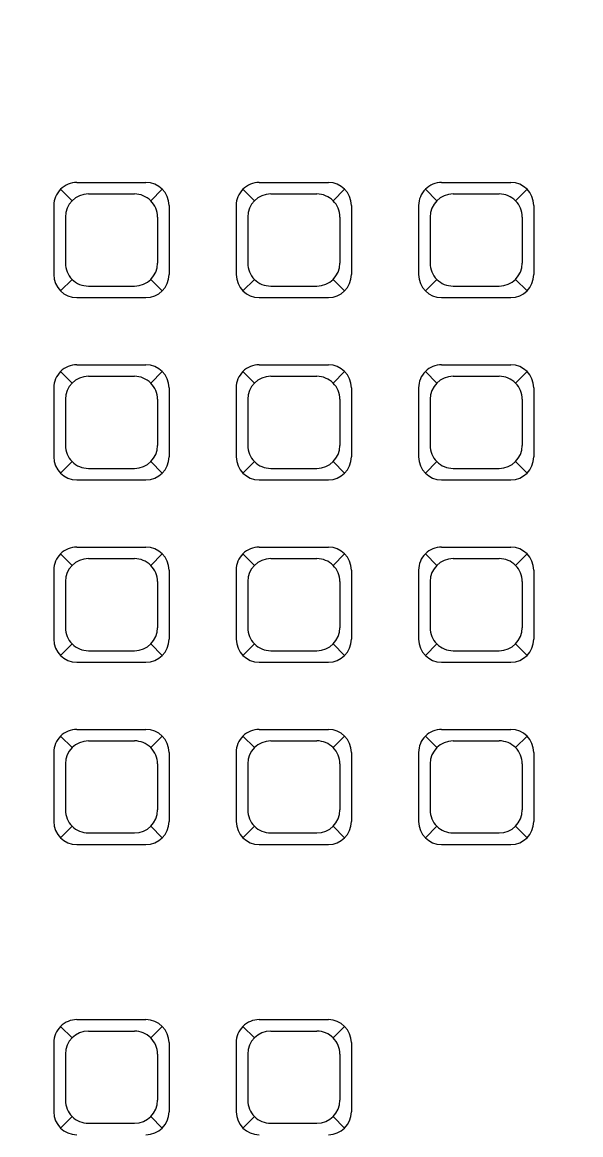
# Model space of a CAD drawing. Header units: inches. Extents: x 20.7 to 104.8, y 84.5 to 143.9.
# Drawn here: x 42.4818 to 42.54, y 110.1836 to 110.2996 of the extents above; entities that cross this region are included whole.
import ezdxf

# ---------------------------------------------------------------- set-up
doc = ezdxf.new("R2010")
doc.units = ezdxf.units.IN
doc.header["$MEASUREMENT"] = 0
doc.layers.add('Electrodomésticos', color=34, linetype='Continuous')
doc.layers.add('Textura piso', color=8, linetype='Continuous')

# ---------------------------------------------------------------- blocks, each defined once
blk = doc.blocks.new('CPU')
at = {"layer": 'Electrodomésticos'}
for p, q in [((134.6076166074101, 60.74155643041003), (134.6004166074101, 60.74155643041003)), ((134.6378673569286, 60.74155643041003), (134.6306673569286, 60.74155643041003)), ((134.6568673569286, 60.74155643041003), (134.6496673569286, 60.74155643041003)), ((134.6758673569286, 60.74155643041003), (134.6686673569286, 60.74155643041003)), ((134.6948673569286, 60.74155643041003), (134.6876673569286, 60.74155643041003)), ((134.5999195511351, 60.73965348668493), (134.5987195511352, 60.74085348668497)), ((134.60641660741, 60.7403564304101), (134.60161660741, 60.7403564304101)), ((134.6081136636849, 60.73965348668493), (134.6093136636848, 60.74085348668486)), ((134.6301703006538, 60.73965348668493), (134.6289703006537, 60.74085348668497)), ((134.6366673569287, 60.7403564304101), (134.6318673569285, 60.7403564304101)), ((134.6383644132033, 60.73965348668493), (134.6395644132035, 60.74085348668486)), ((134.6491703006536, 60.73965348668493), (134.6479703006537, 60.74085348668497)), ((134.6556673569284, 60.7403564304101), (134.6508673569285, 60.7403564304101)), ((134.6573644132033, 60.73965348668493), (134.6585644132033, 60.74085348668486)), ((134.6681703006538, 60.73965348668493), (134.6669703006537, 60.74085348668486)), ((134.6746673569287, 60.7403564304101), (134.6698673569285, 60.7403564304101)), ((134.6763644132033, 60.73965348668493), (134.6775644132035, 60.74085348668486)), ((134.6871703006536, 60.73965348668493), (134.6859703006537, 60.74085348668497)), ((134.6936673569284, 60.7403564304101), (134.6888673569285, 60.7403564304101)), ((134.6953644132034, 60.73965348668493), (134.6965644132033, 60.74085348668486)), ((134.61001660741, 60.73915643041006), (134.61001660741, 60.73195643041005)), ((134.6282673569285, 60.73915643041006), (134.6282673569285, 60.73195643041005)), ((134.6402673569287, 60.73915643041006), (134.6402673569287, 60.73195643041005)), ((134.6472673569285, 60.73915643041006), (134.6472673569285, 60.73195643041005)), ((134.6592673569284, 60.73915643041006), (134.6592673569284, 60.73195643041005)), ((134.6662673569285, 60.73915643041006), (134.6662673569285, 60.73195643041005)), ((134.6782673569287, 60.73915643041006), (134.6782673569287, 60.73195643041005)), ((134.6852673569285, 60.73915643041006), (134.6852673569285, 60.73195643041005)), ((134.6972673569284, 60.73915643041006), (134.6972673569284, 60.73195643041005)), ((134.5992166074099, 60.73795643041002), (134.5992166074099, 60.73315643041009)), ((134.60881660741, 60.73795643041002), (134.60881660741, 60.73315643041009)), ((134.6294673569286, 60.73795643041002), (134.6294673569286, 60.73315643041009)), ((134.6390673569285, 60.73795643041002), (134.6390673569285, 60.73315643041009)), ((134.6484673569284, 60.73795643041002), (134.6484673569284, 60.73315643041009)), ((134.6580673569285, 60.73795643041002), (134.6580673569285, 60.73315643041009)), ((134.6674673569287, 60.73795643041002), (134.6674673569287, 60.73315643041009)), ((134.6770673569285, 60.73795643041002), (134.6770673569285, 60.73315643040998)), ((134.6864673569284, 60.73795643041002), (134.6864673569284, 60.73315643041009)), ((134.6960673569285, 60.73795643041002), (134.6960673569285, 60.73315643041009)), ((134.5999195511351, 60.73145937413518), (134.5987195511352, 60.73025937413526)), ((134.60641660741, 60.73075643041001), (134.60161660741, 60.73075643041001)), ((134.6081136636849, 60.73145937413518), (134.6093136636848, 60.73025937413514)), ((134.6301703006538, 60.73145937413518), (134.6289703006537, 60.73025937413526)), ((134.6366673569287, 60.73075643041001), (134.6318673569285, 60.73075643041001)), ((134.6383644132033, 60.73145937413518), (134.6395644132035, 60.73025937413514)), ((134.6491703006536, 60.73145937413518), (134.6479703006537, 60.73025937413526)), ((134.6556673569284, 60.73075643041001), (134.6508673569285, 60.73075643041001)), ((134.6573644132033, 60.73145937413518), (134.6585644132033, 60.73025937413514)), ((134.6681703006538, 60.73145937413518), (134.6669703006537, 60.73025937413514)), ((134.6746673569287, 60.73075643041001), (134.6698673569285, 60.73075643041001)), ((134.6763644132033, 60.73145937413518), (134.6775644132035, 60.73025937413514)), ((134.6871703006536, 60.73145937413518), (134.6859703006537, 60.73025937413526)), ((134.6936673569284, 60.73075643041001), (134.6888673569285, 60.73075643041001)), ((134.6953644132034, 60.73145937413518), (134.6965644132033, 60.73025937413514)), ((134.6076166074101, 60.72955643041008), (134.6004166074101, 60.72955643041008)), ((134.6378673569286, 60.72955643041008), (134.6306673569286, 60.72955643041008)), ((134.6568673569286, 60.72955643041008), (134.6496673569286, 60.72955643041008)), ((134.6758673569286, 60.72955643041008), (134.6686673569286, 60.72955643041008)), ((134.6948673569286, 60.72955643041008), (134.6876673569286, 60.72955643041008)), ((134.5999195511351, 60.72065348668492), (134.5987195511352, 60.72185348668496)), ((134.6076166074101, 60.72255643041002), (134.6004166074101, 60.72255643041014)), ((134.6081136636849, 60.72065348668492), (134.6093136636848, 60.72185348668496)), ((134.6301703006538, 60.72065348668492), (134.6289703006537, 60.72185348668496)), ((134.6378673569286, 60.72255643041002), (134.6306673569286, 60.72255643041014)), ((134.6383644132033, 60.72065348668492), (134.6395644132035, 60.72185348668496)), ((134.6491703006536, 60.72065348668492), (134.6479703006537, 60.72185348668496)), ((134.6568673569286, 60.72255643041002), (134.6496673569286, 60.72255643041014)), ((134.6573644132033, 60.72065348668492), (134.6585644132033, 60.72185348668496)), ((134.6681703006538, 60.72065348668492), (134.6669703006537, 60.72185348668496)), ((134.6758673569286, 60.72255643041002), (134.6686673569286, 60.72255643041002)), ((134.6763644132033, 60.72065348668492), (134.6775644132035, 60.72185348668496)), ((134.6871703006536, 60.72065348668492), (134.6859703006537, 60.72185348668496)), ((134.6948673569286, 60.72255643041002), (134.6876673569286, 60.72255643041014)), ((134.6953644132034, 60.72065348668492), (134.6965644132033, 60.72185348668496)), ((134.60641660741, 60.7213564304101), (134.60161660741, 60.7213564304101)), ((134.6366673569287, 60.7213564304101), (134.6318673569285, 60.7213564304101)), ((134.6556673569284, 60.7213564304101), (134.6508673569285, 60.7213564304101)), ((134.6746673569287, 60.7213564304101), (134.6698673569285, 60.7213564304101)), ((134.6936673569284, 60.7213564304101), (134.6888673569285, 60.7213564304101)), ((134.61001660741, 60.72015643041006), (134.61001660741, 60.71295643041005)), ((134.6282673569285, 60.72015643041006), (134.6282673569285, 60.71295643041005)), ((134.6402673569287, 60.72015643041006), (134.6402673569287, 60.71295643041005)), ((134.6472673569285, 60.72015643041006), (134.6472673569285, 60.71295643041005)), ((134.6592673569284, 60.72015643041006), (134.6592673569284, 60.71295643041005)), ((134.6662673569285, 60.72015643041006), (134.6662673569285, 60.71295643041005)), ((134.6782673569287, 60.72015643041006), (134.6782673569287, 60.71295643041005)), ((134.6852673569285, 60.72015643041006), (134.6852673569285, 60.71295643041005)), ((134.6972673569284, 60.72015643041006), (134.6972673569284, 60.71295643041005)), ((134.5992166074099, 60.71895643041013), (134.5992166074099, 60.71415643041009)), ((134.60881660741, 60.71895643041013), (134.60881660741, 60.71415643041009)), ((134.6294673569286, 60.71895643041013), (134.6294673569286, 60.71415643041009)), ((134.6390673569285, 60.71895643041013), (134.6390673569285, 60.71415643041009)), ((134.6484673569284, 60.71895643041013), (134.6484673569284, 60.71415643041009)), ((134.6580673569285, 60.71895643041013), (134.6580673569285, 60.71415643041009)), ((134.6674673569287, 60.71895643041013), (134.6674673569287, 60.71415643041009)), ((134.6770673569285, 60.71895643041002), (134.6770673569285, 60.71415643041009)), ((134.6864673569284, 60.71895643041013), (134.6864673569284, 60.71415643041009)), ((134.6960673569285, 60.71895643041013), (134.6960673569285, 60.71415643041009)), ((134.5999195511351, 60.71245937413518), (134.5987195511352, 60.71125937413525)), ((134.6081136636849, 60.71245937413518), (134.6093136636848, 60.71125937413525)), ((134.6301703006538, 60.71245937413518), (134.6289703006537, 60.71125937413525)), ((134.6383644132033, 60.71245937413518), (134.6395644132035, 60.71125937413525)), ((134.6491703006536, 60.71245937413518), (134.6479703006537, 60.71125937413525)), ((134.6573644132033, 60.71245937413518), (134.6585644132033, 60.71125937413525)), ((134.6681703006538, 60.71245937413518), (134.6669703006537, 60.71125937413525)), ((134.6763644132033, 60.71245937413518), (134.6775644132035, 60.71125937413525)), ((134.6871703006536, 60.71245937413518), (134.6859703006537, 60.71125937413525)), ((134.6953644132034, 60.71245937413518), (134.6965644132033, 60.71125937413525)), ((134.60641660741, 60.71175643041001), (134.60161660741, 60.71175643041001)), ((134.6366673569287, 60.71175643041001), (134.6318673569285, 60.71175643041001)), ((134.6556673569284, 60.71175643041001), (134.6508673569285, 60.71175643041001)), ((134.6746673569287, 60.71175643041001), (134.6698673569285, 60.71175643041001)), ((134.6936673569284, 60.71175643041001), (134.6888673569285, 60.71175643041001)), ((134.6076166074101, 60.71055643041008), (134.6004166074101, 60.71055643041008)), ((134.6378673569286, 60.71055643041008), (134.6306673569286, 60.71055643041008)), ((134.6568673569286, 60.71055643041008), (134.6496673569286, 60.71055643041008)), ((134.6758673569286, 60.71055643041008), (134.6686673569286, 60.71055643041008)), ((134.6948673569286, 60.71055643041008), (134.6876673569286, 60.71055643041008)), ((134.6378673569286, 60.70355643041013), (134.6306673569286, 60.70355643041013)), ((134.6568673569286, 60.70355643041013), (134.6496673569286, 60.70355643041013)), ((134.6758673569286, 60.70355643041013), (134.6686673569286, 60.70355643041013)), ((134.6948673569286, 60.70355643041013), (134.6876673569286, 60.70355643041013)), ((134.6301703006538, 60.70165348668492), (134.6289703006537, 60.70285348668496)), ((134.6366673569287, 60.70235643041009), (134.6318673569285, 60.70235643041009)), ((134.6383644132033, 60.70165348668492), (134.6395644132035, 60.70285348668496)), ((134.6491703006536, 60.70165348668492), (134.6479703006537, 60.70285348668496)), ((134.6556673569284, 60.70235643041009), (134.6508673569285, 60.70235643041009)), ((134.6573644132033, 60.70165348668492), (134.6585644132033, 60.70285348668496)), ((134.6681703006538, 60.70165348668492), (134.6669703006537, 60.70285348668496)), ((134.6746673569287, 60.70235643041009), (134.6698673569285, 60.70235643041009)), ((134.6763644132033, 60.70165348668492), (134.6775644132035, 60.70285348668496)), ((134.6871703006536, 60.70165348668492), (134.6859703006537, 60.70285348668496)), ((134.6936673569284, 60.70235643041009), (134.6888673569285, 60.70235643041009)), ((134.6953644132034, 60.70165348668492), (134.6965644132033, 60.70285348668496)), ((134.6282673569285, 60.70115643041005), (134.6282673569285, 60.69395643041004)), ((134.6402673569287, 60.70115643041005), (134.6402673569287, 60.69395643041004)), ((134.6472673569285, 60.70115643041005), (134.6472673569285, 60.69395643041004)), ((134.6592673569284, 60.70115643041005), (134.6592673569284, 60.69395643041004)), ((134.6662673569285, 60.70115643041005), (134.6662673569285, 60.69395643041004)), ((134.6782673569287, 60.70115643041005), (134.6782673569287, 60.69395643041004)), ((134.6852673569285, 60.70115643041005), (134.6852673569285, 60.69395643041004)), ((134.6972673569284, 60.70115643041005), (134.6972673569284, 60.69395643041004)), ((134.6294673569286, 60.69995643041013), (134.6294673569286, 60.69515643041008)), ((134.6390673569285, 60.69995643041013), (134.6390673569285, 60.69515643041008)), ((134.6484673569284, 60.69995643041013), (134.6484673569284, 60.69515643041008)), ((134.6580673569285, 60.69995643041013), (134.6580673569285, 60.69515643041008)), ((134.6674673569287, 60.69995643041013), (134.6674673569287, 60.69515643041008)), ((134.6770673569285, 60.69995643041013), (134.6770673569285, 60.69515643041008)), ((134.6864673569284, 60.69995643041013), (134.6864673569284, 60.69515643041008)), ((134.6960673569285, 60.69995643041013), (134.6960673569285, 60.69515643041008)), ((134.6301703006538, 60.69345937413517), (134.6289703006537, 60.69225937413525)), ((134.6366673569287, 60.69275643041011), (134.6318673569285, 60.69275643041011)), ((134.6383644132033, 60.69345937413517), (134.6395644132035, 60.69225937413525)), ((134.6491703006536, 60.69345937413517), (134.6479703006537, 60.69225937413525)), ((134.6556673569284, 60.69275643041011), (134.6508673569285, 60.69275643041011)), ((134.6573644132033, 60.69345937413517), (134.6585644132033, 60.69225937413525)), ((134.6681703006538, 60.69345937413517), (134.6669703006537, 60.69225937413525)), ((134.6746673569287, 60.69275643041), (134.6698673569285, 60.69275643041011)), ((134.6763644132033, 60.69345937413517), (134.6775644132035, 60.69225937413525)), ((134.6871703006536, 60.69345937413517), (134.6859703006537, 60.69225937413525)), ((134.6936673569284, 60.69275643041011), (134.6888673569285, 60.69275643041011)), ((134.6953644132034, 60.69345937413517), (134.6965644132033, 60.69225937413525)), ((134.6378673569286, 60.69155643041007), (134.6306673569286, 60.69155643041007)), ((134.6568673569286, 60.69155643041007), (134.6496673569286, 60.69155643041007)), ((134.6758673569286, 60.69155643041007), (134.6686673569286, 60.69155643041007)), ((134.6948673569286, 60.69155643041007), (134.6876673569286, 60.69155643041007))]:
    blk.add_line(p, q, dxfattribs=at)
for centre, start, end in [((134.6004166074101, 60.73915643041006), 90.00000000005213, 180), ((134.6076166074101, 60.73915643041006), 359.999999999974, 90.00000000003908), ((134.6306673569286, 60.73915643041006), 90.00000000005213, 180), ((134.6378673569286, 60.73915643041006), 359.999999999974, 90.00000000003908), ((134.6496673569286, 60.73915643041006), 90.00000000005213, 180), ((134.6568673569286, 60.73915643041006), 359.999999999974, 90.00000000003908), ((134.6686673569286, 60.73915643041006), 90.00000000005213, 180), ((134.6758673569286, 60.73915643041006), 359.999999999974, 90.00000000003908), ((134.6876673569286, 60.73915643041006), 90.00000000005213, 180), ((134.6948673569286, 60.73915643041006), 359.999999999974, 90.00000000003908), ((134.60161660741, 60.73795643041002), 89.99999999993486, 180), ((134.60641660741, 60.73795643041002), 0, 89.99999999992184), ((134.6318673569285, 60.73795643041002), 89.99999999993486, 180), ((134.6366673569287, 60.73795643041002), 0, 89.99999999992184), ((134.6508673569285, 60.73795643041002), 89.99999999993486, 180), ((134.6556673569284, 60.73795643041002), 0, 89.99999999992184), ((134.6698673569285, 60.73795643041002), 89.99999999993486, 180), ((134.6746673569287, 60.73795643041002), 0, 89.99999999992184), ((134.6888673569285, 60.73795643041002), 89.99999999993486, 180), ((134.6936673569284, 60.73795643041002), 0, 89.99999999992184), ((134.60161660741, 60.73315643041009), 179.9999999999609, 269.9999999999218), ((134.60641660741, 60.73315643041009), 269.9999999999349, 0), ((134.6318673569285, 60.73315643041009), 179.9999999999609, 269.9999999999218), ((134.6366673569287, 60.73315643041009), 269.9999999999349, 0), ((134.6508673569285, 60.73315643041009), 179.9999999999609, 269.9999999999218), ((134.6556673569284, 60.73315643041009), 269.9999999999349, 0), ((134.6698673569285, 60.73315643041009), 179.9999999999609, 269.9999999999218), ((134.6746673569287, 60.73315643040998), 269.9999999999349, 0), ((134.6888673569285, 60.73315643041009), 179.9999999999609, 269.9999999999218), ((134.6936673569284, 60.73315643041009), 269.9999999999349, 0), ((134.6004166074101, 60.73195643041005), 180, 269.9999999999609), ((134.6076166074101, 60.73195643041005), 270.0000000000521, 0), ((134.6306673569286, 60.73195643041005), 180, 269.9999999999609), ((134.6378673569286, 60.73195643041005), 270.0000000000521, 0), ((134.6496673569286, 60.73195643041005), 180, 269.9999999999609), ((134.6568673569286, 60.73195643041005), 270.0000000000521, 0), ((134.6686673569286, 60.73195643041005), 180, 269.9999999999609), ((134.6758673569286, 60.73195643041005), 270.0000000000521, 0), ((134.6876673569286, 60.73195643041005), 180, 269.9999999999609), ((134.6948673569286, 60.73195643041005), 270.0000000000521, 0), ((134.6004166074101, 60.72015643041006), 90.00000000005213, 180), ((134.6076166074101, 60.72015643041006), 359.999999999974, 90.00000000003908), ((134.6306673569286, 60.72015643041006), 90.00000000005213, 180), ((134.6378673569286, 60.72015643041006), 359.999999999974, 90.00000000003908), ((134.6496673569286, 60.72015643041006), 90.00000000005213, 180), ((134.6568673569286, 60.72015643041006), 359.999999999974, 90.00000000003908), ((134.6686673569286, 60.72015643041006), 90.00000000005213, 180), ((134.6758673569286, 60.72015643041006), 359.999999999974, 90.00000000003908), ((134.6876673569286, 60.72015643041006), 90.00000000005213, 180), ((134.6948673569286, 60.72015643041006), 359.999999999974, 90.00000000003908), ((134.60161660741, 60.71895643041013), 89.99999999993486, 180), ((134.60641660741, 60.71895643041013), 0, 89.99999999992184), ((134.6318673569285, 60.71895643041013), 89.99999999993486, 180), ((134.6366673569287, 60.71895643041013), 0, 89.99999999992184), ((134.6508673569285, 60.71895643041013), 89.99999999993486, 180), ((134.6556673569284, 60.71895643041013), 0, 89.99999999992184), ((134.6698673569285, 60.71895643041013), 89.99999999993486, 180), ((134.6746673569287, 60.71895643041002), 0, 89.99999999992184), ((134.6888673569285, 60.71895643041013), 89.99999999993486, 180), ((134.6936673569284, 60.71895643041013), 0, 89.99999999992184), ((134.60161660741, 60.71415643041009), 179.9999999999609, 269.9999999999218), ((134.60641660741, 60.71415643041009), 269.9999999999349, 0), ((134.6318673569285, 60.71415643041009), 179.9999999999609, 269.9999999999218), ((134.6366673569287, 60.71415643041009), 269.9999999999349, 0), ((134.6508673569285, 60.71415643041009), 179.9999999999609, 269.9999999999218), ((134.6556673569284, 60.71415643041009), 269.9999999999349, 0), ((134.6698673569285, 60.71415643041009), 179.9999999999609, 269.9999999999218), ((134.6746673569287, 60.71415643041009), 269.9999999999349, 0), ((134.6888673569285, 60.71415643041009), 179.9999999999609, 269.9999999999218), ((134.6936673569284, 60.71415643041009), 269.9999999999349, 0), ((134.6004166074101, 60.71295643041005), 180, 269.9999999999609), ((134.6076166074101, 60.71295643041005), 270.0000000000521, 0), ((134.6306673569286, 60.71295643041005), 180, 269.9999999999609), ((134.6378673569286, 60.71295643041005), 270.0000000000521, 0), ((134.6496673569286, 60.71295643041005), 180, 269.9999999999609), ((134.6568673569286, 60.71295643041005), 270.0000000000521, 0), ((134.6686673569286, 60.71295643041005), 180, 269.9999999999609), ((134.6758673569286, 60.71295643041005), 270.0000000000521, 0), ((134.6876673569286, 60.71295643041005), 180, 269.9999999999609), ((134.6948673569286, 60.71295643041005), 270.0000000000521, 0), ((134.6306673569286, 60.70115643041005), 90.00000000005213, 180), ((134.6378673569286, 60.70115643041005), 359.999999999974, 90.00000000003908), ((134.6496673569286, 60.70115643041005), 90.00000000005213, 180), ((134.6568673569286, 60.70115643041005), 359.999999999974, 90.00000000003908), ((134.6686673569286, 60.70115643041005), 90.00000000005213, 180), ((134.6758673569286, 60.70115643041005), 359.999999999974, 90.00000000003908), ((134.6876673569286, 60.70115643041005), 90.00000000005213, 180), ((134.6948673569286, 60.70115643041005), 359.999999999974, 90.00000000003908), ((134.6318673569285, 60.69995643041013), 89.99999999993486, 180), ((134.6366673569287, 60.69995643041013), 0, 89.99999999992184), ((134.6508673569285, 60.69995643041013), 89.99999999993486, 180), ((134.6556673569284, 60.69995643041013), 0, 89.99999999992184), ((134.6698673569285, 60.69995643041013), 89.99999999993486, 180), ((134.6746673569287, 60.69995643041013), 0, 89.99999999992184), ((134.6888673569285, 60.69995643041013), 89.99999999993486, 180), ((134.6936673569284, 60.69995643041013), 0, 89.99999999992184), ((134.6318673569285, 60.69515643041008), 179.9999999999609, 269.9999999999218), ((134.6366673569287, 60.69515643041008), 269.9999999999349, 0), ((134.6508673569285, 60.69515643041008), 179.9999999999609, 269.9999999999218), ((134.6556673569284, 60.69515643041008), 269.9999999999349, 0), ((134.6698673569285, 60.69515643041008), 179.9999999999609, 269.9999999999218), ((134.6746673569287, 60.69515643041008), 269.9999999999349, 0), ((134.6888673569285, 60.69515643041008), 179.9999999999609, 269.9999999999218), ((134.6936673569284, 60.69515643041008), 269.9999999999349, 0), ((134.6306673569286, 60.69395643041004), 180, 269.9999999999609), ((134.6378673569286, 60.69395643041004), 270.0000000000521, 0), ((134.6496673569286, 60.69395643041004), 180, 269.9999999999609), ((134.6568673569286, 60.69395643041004), 270.0000000000521, 0), ((134.6686673569286, 60.69395643041004), 180, 269.9999999999609), ((134.6758673569286, 60.69395643041004), 270.0000000000521, 0), ((134.6876673569286, 60.69395643041004), 180, 269.9999999999609), ((134.6948673569286, 60.69395643041004), 270.0000000000521, 0)]:
    blk.add_arc(centre, 0.0024, start, end, dxfattribs=at)
blk.add_open_spline([(134.7453704828344, 60.71500221375256), (134.7447725658642, 60.7311593624204), (134.7439007887244, 60.75471686881794), (134.7292660445648, 60.78126631301861), (134.7055092552136, 60.80447901805282), (134.7195269992974, 60.83957193392054), (134.7123828976098, 60.87127720557557), (134.7023659373856, 60.8772963593881), (134.6995678503938, 60.87859538912438)], degree=3, knots=[0, 0, 0, 0, 0.04742821283055814, 0.06915146045542117, 0.09025632368086432, 0.1408787860230402, 0.1675639050868938, 0.1767285440525602, 0.1767285440525602, 0.1767285440525602, 0.1767285440525602], dxfattribs=at)

msp = doc.modelspace()

# ---------------------------------------------------------------- hatches: boundary and pattern name
at = {"layer": 'Textura piso'}
h = msp.add_hatch(dxfattribs=at)
h.set_pattern_fill('AR-HBONE', color=256, scale=0.02, angle=270, style=0)
h.set_pattern_definition([(315, (0.1879038295239752, -18.05128980169419), (0.1131370849898476, -2.966472954665309e-17), [0.24, -0.08]), (45, (0.2444723720239743, -18.10785834419419), (0.1131370849898476, -2.966472954665309e-17), [0.24, -0.08])])
edge = h.paths.add_edge_path()
edge.add_line((45.38727665057114, 109.7711326138387), (45.38727665057114, 110.1711326138387))
edge.add_line((45.38727665057114, 110.1711326138387), (45.6121796077343, 110.1711326138387))
edge.add_line((45.61217960773432, 110.1711326138387), (45.61217960773432, 110.8375424688889))
edge.add_line((45.61217960773432, 110.8375424688889), (45.59544826199514, 110.8375424688889))
edge.add_line((45.59544826199514, 110.8375424688889), (45.5703512191583, 110.837542469162))
edge.add_line((45.5703512191583, 110.837542469162), (45.57035123936237, 111.6711326138387))
edge.add_line((45.57035123936237, 111.6711326138387), (45.38727665057115, 111.6711326138387))
edge.add_line((45.38727665057115, 111.6711326138387), (45.38727665057115, 112.4707893076644))
edge.add_line((45.38727665057115, 112.4707893076644), (44.86765915143251, 112.4707893076644))
edge.add_line((44.86765915143251, 112.4707893076644), (44.86765915143251, 112.5907893076644))
edge.add_line((44.86765915143251, 112.5907893076644), (44.91765926951382, 112.5907893076644))
edge.add_line((44.91765926951382, 112.5907893076644), (44.91765926951382, 113.3873889621133))
edge.add_line((44.91765926951383, 113.3873889621133), (44.89765928882134, 113.3873889621133))
edge.add_line((44.89765928882134, 113.3873889621133), (44.86765928882134, 113.3873889624397))
edge.add_line((44.86765928882134, 113.3873889624397), (44.86765929363469, 113.5859805767808))
edge.add_line((44.86765929363469, 113.5859805767808), (44.86418237821501, 113.5859805770026))
edge.add_line((44.86418237821501, 113.5859805770026), (44.8641823781843, 113.5782544823881))
edge.add_ellipse((44.85604423914981, 113.578254482483), major_axis=(0.005754533328592337, 0.005754533328592334), ratio=0.9999999999995753, start_angle=220.324277810343, end_angle=315.0000000376067, ccw=False)
edge.add_line((44.85538084691038, 113.5701434262776), (44.8460591520295, 113.5724072277839))
edge.add_line((44.8460591520295, 113.5724072277839), (44.84605915201224, 113.5795199990647))
edge.add_line((44.84605915201224, 113.5795199990647), (44.83998415151956, 113.5795199983689))
edge.add_ellipse((44.85989147846317, 113.563303657075), major_axis=(0.01815587231771444, 0.01815587231771443), ratio=0.9999999999944409, start_angle=95.83402702700384, end_angle=134.8997913997697)
edge.add_line((44.83421523671805, 113.5633485632505), (44.82985915201853, 113.5633485641593))
edge.add_line((44.82985915201853, 113.5633485641593), (44.82985915203108, 113.5530843407062))
edge.add_line((44.82985915203106, 113.5530843407062), (44.77585915767541, 113.5530843407304))
edge.add_ellipse((44.82843992326815, 114.3808826754435), major_axis=(0.5865214487160243, 0.5865214487160242), ratio=0.9999999999999443, start_angle=134.7854552917822, end_angle=221.3655225276037, ccw=False)
edge.add_line((43.99897915098198, 114.3839886158371), (43.9676591514325, 114.3839886147336))
edge.add_line((43.96765915143251, 114.3839886147336), (43.96765915143251, 114.0039886147915))
edge.add_line((43.96765915143251, 114.0039886147915), (43.96765915143251, 113.1539886147915))
edge.add_line((43.96765915143251, 113.1539886147915), (43.96765915143251, 112.4707893076644))
edge.add_line((43.96765915143251, 112.4707893076644), (41.84765915143251, 112.4707893076644))
edge.add_line((41.84765915143251, 112.4707893076644), (41.8476591514325, 110.9711326138387))
edge.add_line((41.8476591514325, 110.9711326138387), (42.64765915143251, 110.9711326138387))
edge.add_line((42.64765915143251, 110.9711326138387), (42.64765915143251, 109.1711326138387))
edge.add_line((42.64765915143251, 109.1711326138387), (42.74795211933915, 109.1711326138387))
edge.add_ellipse((42.74890777357371, 109.1723812369093), major_axis=(0.0008829092079434275, -0.0008829092079434275), ratio=0.9999999999718328, start_angle=404.99999009415876, end_angle=629.9999999998847, ccw=False)
edge.add_line((42.74869721874907, 109.1748784806819), (42.7501563957962, 109.1748784806813))
edge.add_line((42.7501563957962, 109.1748784806813), (42.75015639574742, 109.2147719593847))
edge.add_ellipse((42.75412077114133, 109.2147719593498), major_axis=(0.002803236735189784, -0.002803236735189785), ratio=0.9999999999952743, start_angle=135.0000000371419, end_angle=225.0000000377208, ccw=False)
edge.add_line((42.75536939396021, 109.2192535312671), (42.75536939375718, 109.529368847487))
edge.add_ellipse((42.75412077155973, 109.5338504191428), major_axis=(0.002803236735188009, 0.002803236735188008), ratio=0.9999999999965414, start_angle=135.0000000374863, end_angle=225.0000000380953, ccw=False)
edge.add_line((42.7496391997569, 109.5350990416852), (42.75015639619541, 109.5350990416876))
edge.add_line((42.75015639619541, 109.5350990416876), (42.75015639614814, 109.5737438978365))
edge.add_line((42.75015639614816, 109.5737438978365), (42.78137195053945, 109.5737438978225))
edge.add_arc((42.76665224093964, 109.1927629765711), 0.3812651730860097, 2.1090138169782904, 87.78740112972469, ccw=False)
edge.add_arc((43.52866606170942, 109.1927629765711), 0.3812651730860104, 92.21259887032761, 177.8909861830217, ccw=False)
edge.add_line((43.51394635210924, 109.5737438978225), (43.54516190639471, 109.5737438978365))
edge.add_line((43.54516190639471, 109.5737438978365), (43.54516190634591, 109.5338504190276))
edge.add_ellipse((43.54119753098313, 109.5338504191428), major_axis=(0.002803236735188008, -0.002803236735188009), ratio=0.9999999999965414, start_angle=314.9999999619048, end_angle=404.9999999625137, ccw=False)
edge.add_line((43.53994890878569, 109.529368847487), (43.53994890858266, 109.2192535313111))
edge.add_ellipse((43.54119753150772, 109.2147719593498), major_axis=(0.002803236735189785, 0.002803236735189784), ratio=0.9999999999952743, start_angle=-45.00000003772077, end_angle=44.99999996285804)
edge.add_line((43.54567910329807, 109.2135233368277), (43.54516190690011, 109.2135233368301))
edge.add_line((43.54516190690009, 109.2135233368301), (43.54516190685284, 109.1748784806812))
edge.add_line((43.54516190685284, 109.1748784806813), (43.54516190688084, 109.1723812366813))
edge.add_ellipse((43.54641052907535, 109.1723812369093), major_axis=(0.0008829092079434275, 0.0008829092079434275), ratio=0.9999999999718328, start_angle=-89.99999999988478, end_angle=135.0000099058412, ccw=False)
edge.add_line((43.54703060124726, 109.1736298586881), (43.54686945031281, 109.1736298586881))
edge.add_ellipse((43.54641052907535, 109.1723812369093), major_axis=(0.0008829092079434275, 0.0008829092079434275), ratio=0.9999999999718328, start_angle=-89.99999999988475, end_angle=135.0000099058412)
edge.add_line((43.54736618327703, 109.1711326140039), (43.54765915121658, 109.1711326140546))
edge.add_line((43.54765915121658, 109.1711326140546), (43.78727665057114, 109.1711326140265))
edge.add_line((43.78727665057114, 109.1711326140265), (43.78727665057114, 109.7711326138387))
edge.add_line((43.78727665057114, 109.7711326138387), (45.38727665057114, 109.7711326138387))
h.paths.add_polyline_path([(44.80931750365022, 110.5042508903037), (44.81502262675154, 110.4984195153738), (44.82138630274494, 110.4911370471696), (44.82138630274494, 110.4578363652364), (44.82860343912741, 110.4578363652364), (44.82860343912741, 110.4123109443005), (44.83057223753531, 110.4107810525039), (44.82860343912741, 110.408018335279), (44.82860343912741, 110.3976761818581), (44.82123329823642, 110.3976761818581), (44.80995318830524, 110.3818473626757, -0.2675163792784955), (44.85981335106818, 110.2953257080345), (44.85981335106817, 110.1781284427728), (44.87778856376976, 110.1781284427728), (44.87778856376976, 110.2822066475147), (44.94837551514094, 110.2822066475147), (44.94837551514092, 110.0218363323685), (44.87778856376976, 110.0218363323685), (44.87778856376976, 110.066141448954), (44.85981335106818, 110.0720548527973), (44.85981335106818, 110.0376645223863, -0.4142135623725747), (44.75981335106827, 109.9376645223864), (44.64925738447495, 109.9376645223864), (44.64925738447495, 109.85244448743), (44.60920639223311, 109.85244448743), (44.60920639223311, 109.9376645223864), (44.49987717948774, 109.9376645223864, -0.4142135623729077), (44.39987717948772, 110.0376645223863), (44.39987717948773, 110.0720758507809), (44.37852757195527, 110.0650523538503), (44.37852757195526, 110.0218363323685), (44.30794062058409, 110.0218363323685), (44.30794062058419, 110.2822066475147), (44.37852757195526, 110.2822066475147), (44.37852757195526, 110.1781284427728), (44.39987717948777, 110.1781284427728), (44.39987717948783, 110.2953257080345, -0.2655810465965266), (44.44911329560978, 110.3814827048114), (44.4393430334101, 110.3955953057665), (44.43067201458202, 110.3955953057665), (44.43067201458202, 110.4081201107403), (44.42854516090722, 110.411192232715), (44.43067201458202, 110.4126646698745), (44.430672014582, 110.4558561598861), (44.43819943776569, 110.4558561598861), (44.4388044373169, 110.4666608313581), (44.43948225638373, 110.4739910271321), (44.44087463445797, 110.4839601580785), (44.44375423300207, 110.4939524923906), (44.44759155369, 110.5013024284803), (44.45227502381817, 110.5066908999015), (44.457867054499, 110.5109713945712), (44.46412992343464, 110.514537098437), (44.4709471573042, 110.5174811162143), (44.47824005417918, 110.519878621045), (44.48588075416536, 110.5217818075968), (44.49374877845058, 110.5232522424887), (44.50155653116467, 110.5243279435107), (44.50902202235926, 110.5250500136895), (44.51726371584968, 110.5255437524408), (44.52549684636325, 110.5256195562), (44.53112561274749, 110.5254892210642), (44.53354818830032, 110.5254244166573), (44.53591997121372, 110.5253631151913), (44.5383037225012, 110.525313782107), (44.54092217083243, 110.5252767093156), (44.54403803677732, 110.525250145347), (44.54791404089504, 110.5252323387307), (44.55281290378268, 110.5252215379961), (44.55899734595074, 110.525215991673), (44.56673008801796, 110.5252139482908), (44.57627385053753, 110.5252136563791), (44.58777079452831, 110.5252133644672), (44.60088084280996, 110.525211321085), (44.61514335865219, 110.5252057747619), (44.63009770532484, 110.5251949740276), (44.64528324609786, 110.5251771674112), (44.66023934424108, 110.5251506034425), (44.67450536303559, 110.5251135306512), (44.68762066572387, 110.5250641975668), (44.69922970382611, 110.5250005608068), (44.70939728172698, 110.5249194093422), (44.71829329209456, 110.5248172402324), (44.72608762753482, 110.5246905505358), (44.73628722718712, 110.5244606050763), (44.74721757050531, 110.5240215610284), (44.75699402593142, 110.5234054900963), (44.76570659928944, 110.5225692800136), (44.77382528273669, 110.5214055285141), (44.78172577204786, 110.5197903556126), (44.78952088939943, 110.5175852992615), (44.79740785420616, 110.5138676863478), (44.80417285109466, 110.5088194550351)], flags=16)
h.paths.add_polyline_path([(44.7848792450441, 110.4394973597305), (44.79104192874323, 110.4376699341054), (44.79684496485444, 110.4351515862839), (44.80355672382659, 110.4308107190189), (44.80556357597597, 110.4291108030256), (44.80176965014307, 110.4319665188152), (44.79836013536418, 110.4341716413702), (44.79521954349023, 110.435856971581), (44.79223238637296, 110.4371533103379), (44.78928317586396, 110.4381914585315), (44.7862763641744, 110.4390830708549), (44.7831961649553, 110.4398632172144), (44.78004673222013, 110.4405478213187), (44.77683221997624, 110.4411528068773), (44.7735567822363, 110.4416940975993), (44.77022457301018, 110.4421876171942), (44.76683974631618, 110.4426492893698), (44.76340645615366, 110.4430950378374), (44.75992885654354, 110.4435369784603), (44.7564111014885, 110.4439719957329), (44.75285734500781, 110.4443931663006), (44.74927174110591, 110.4447935668136), (44.74565844379748, 110.4451662739194), (44.74202160709535, 110.4455043642659), (44.73836538500548, 110.4458009145016), (44.73469393154357, 110.4460490012746), (44.73097147605469, 110.4462440090171), (44.72700254924354, 110.4463905532969), (44.72255175714464, 110.4464955574661), (44.7173837058014, 110.4465659448761), (44.71126300124656, 110.4466086388789), (44.70395424953855, 110.4466305628262), (44.69522205667012, 110.4466386400701), (44.6848310287228, 110.4466397939619), (44.67266923816193, 110.4466397939619), (44.65911862322868, 110.4466397939619), (44.64468458860507, 110.4466397939619), (44.6298725389728, 110.4466397939619), (44.61518787901379, 110.4466397939619), (44.60113601340983, 110.4466397939619), (44.58822234684284, 110.4466397939619), (44.57695228399452, 110.4466397939619), (44.56770014741927, 110.4466395631835), (44.56031593116144, 110.446637947735), (44.5545185471362, 110.4466335629455), (44.55002690726745, 110.4466250241449), (44.54655992345597, 110.4466109466628), (44.5438365076371, 110.446589945829), (44.54157557171432, 110.446560636973), (44.53949602761163, 110.4465216354245), (44.53736525070617, 110.446471556513), (44.53514447022046, 110.4464090155686), (44.53284337885943, 110.4463326279201), (44.53047166931194, 110.4462410088981), (44.52803903426354, 110.4461327738315), (44.52555516641186, 110.4460065380502), (44.52302975845464, 110.4458609168839), (44.52047250307717, 110.4456945256625), (44.51788963129458, 110.4455062104932), (44.51527352742355, 110.4452957405977), (44.51261311410238, 110.4450631159774), (44.50989731396714, 110.4448083366305), (44.50711504965871, 110.4445314025588), (44.50425524380084, 110.44423231376), (44.50130681904801, 110.443911070237), (44.49825869802396, 110.4435676719873), (44.49510522666655, 110.4431999266169), (44.49186244407198, 110.4427968721528), (44.48855181262566, 110.4423453542258), (44.48519479472547, 110.441832218468), (44.48181285275683, 110.4412443105103), (44.47842744911294, 110.4405684759851), (44.47506004618361, 110.439791560523), (44.47173210635978, 110.4389004097565), (44.46844155263561, 110.4378555605798), (44.4650921504209, 110.4365123149401), (44.46156412572981, 110.4346996660482), (44.45773770457596, 110.432246607114), (44.45349311297251, 110.4289821313481), (44.44871057693435, 110.4247352319613), (44.44327032247453, 110.4193349021634), (44.4407611596895, 110.4166211321357), (44.44136742241882, 110.4142965352849), (44.44261519916348, 110.4112057737519), (44.44410555456641, 110.4088226062836), (44.44585863053784, 110.4070139211252), (44.4478945689881, 110.4056466065217), (44.45023351182751, 110.4045875507188), (44.4528956009662, 110.4037036419616), (44.45590360551932, 110.4028795751117), (44.45929080342763, 110.4020712714958), (44.46454609579051, 110.4009395609987), (44.46734639989192, 110.4003968657367), (44.46073024128548, 110.4017277713943), (44.45403319229426, 110.4033259209745), (44.4472503327799, 110.4055780728042), (44.44320022660858, 110.4097566520794), (44.44052992140159, 110.4163710377462), (44.44063465232412, 110.4164843088501), (44.44034208242215, 110.4182280026372), (44.44076115968949, 110.4166211321358), (44.44327032247476, 110.4193349021637), (44.44871057693445, 110.4247352319614), (44.45569358509252, 110.4309361539884), (44.46322119038459, 110.4357619843588), (44.4696700328163, 110.4383482307759), (44.47659606444286, 110.4402028732033), (44.48332988164312, 110.4415471578529), (44.48995334399736, 110.442559584797), (44.49617783175182, 110.4433332436853), (44.50452297322811, 110.4442733989329), (44.51277297583806, 110.4450945670754), (44.52044847882905, 110.4457120740214), (44.52789572211729, 110.4461415001858), (44.53500190102426, 110.4464160115243), (44.54170228882471, 110.4465734884176), (44.54784845708976, 110.4466208828175), (44.55451854711488, 110.4466335629455), (44.56031593116144, 110.446637947735), (44.56770014741927, 110.4466395631835), (44.57695228399452, 110.4466397939619), (44.58822234684284, 110.4466397939619), (44.60113601340983, 110.4466397939619), (44.61518787901379, 110.4466397939619), (44.6298725389728, 110.4466397939619), (44.64468458860507, 110.4466397939619), (44.65911862322868, 110.4466397939619), (44.67266923816193, 110.4466397939619), (44.6848310287228, 110.4466397939619), (44.69522205667012, 110.4466386400701), (44.70395424952444, 110.4466305628263), (44.71126300124374, 110.4466086388789), (44.72048527756752, 110.4465443103547), (44.72913403540231, 110.4463402667573), (44.73642430152078, 110.4459583526305), (44.74370237784746, 110.4453680396799), (44.75086912002367, 110.4446287991728), (44.75781475805213, 110.443805642513), (44.76582619005748, 110.4427875329984), (44.77220472935529, 110.4419175345074), (44.77863137294044, 110.4408554833178)], flags=0)
h.paths.add_polyline_path([(44.52180102969153, 110.5256064562851), (44.51412070570051, 110.525414801039), (44.51253284234191, 110.5252909352716), (44.52020391102873, 110.5256136776205)], flags=16)
h.paths.add_polyline_path([(44.69186389848814, 111.3317229436189), (44.56498244016971, 111.4502490550585), (44.45457417257155, 111.3299080927757), (44.42415987826863, 111.293892349671), (44.35552887731316, 111.2351062105027), (44.35304459149675, 111.2348305112632), (44.34446411793051, 111.2112172551091), (44.30702676949842, 111.1627539686972), (44.24428679138504, 111.1246056882827), (44.22174853509736, 111.1242613081318), (44.21135743453972, 111.1332784001155), (44.20672615887695, 111.160495002098), (44.20933569259958, 111.1909251259265), (44.24148756199962, 111.2563947766248), (44.29450596763259, 111.3078747725378), (44.32073782979137, 111.3798339757515), (44.36183920327932, 111.4381798819049), (44.42917313981894, 111.4880202704536), (44.43323486713032, 111.4962712437334), (44.47158331900259, 111.5374976947774), (44.37286977102278, 111.629710797807), (44.2906076910247, 111.5524155790395), (44.23378188281409, 111.5025495585847), (44.20432483000717, 111.4879094602654), (44.13004374788949, 111.4549701976674), (44.12026293438301, 111.4278547596481), (44.0957090827069, 111.4029849382019), (44.0338589309477, 111.3684851442695), (44.00161963701888, 111.3618321618523), (43.98504608096771, 111.3707855284989), (43.97559034928516, 111.4014620652968), (43.98536194728241, 111.441875499283), (44.01946310393957, 111.4892235593134), (44.06180365350197, 111.5274571225981), (44.10161666888293, 111.5589984637475), (44.1047728939355, 111.5709793101291), (44.12080933241417, 111.6098920946185), (44.12322932565714, 111.6217709647578), (44.22738307220295, 111.6988723704564), (44.24027400634286, 111.7161322437651), (44.26175045863089, 111.7335127258287), (44.11533884350771, 111.8702829020242, -0.414213562372807), (44.11332299767189, 111.9294909558323), (44.61375481742908, 112.4652000777169, -0.414213562373579), (44.67296287123723, 112.4672159235528), (45.2494879262177, 111.9286559651475, -0.4142135623736307), (45.25150377205347, 111.8694479113394), (44.95285585955862, 111.5497471955997), (44.9524745224184, 111.5477579925265), (44.93366938157114, 111.5219162325924), (44.91847144251425, 111.5129388929815), (44.75107195229624, 111.3337387894548, -0.4142135623732886)], flags=16)
h.paths.add_polyline_path([(44.85823387915083, 110.1141338492381), (44.85950629927807, 110.1137242900621), (44.85823387915083, 110.1137242900621)], flags=0)
h.paths.add_polyline_path([(43.48162987173806, 109.7371748647754), (43.48162987173806, 109.7411937736182), (43.47665840064498, 109.7411937736182), (43.47665840064498, 109.7373264205336, 0.01042263796228277)], flags=16)
h.paths.add_polyline_path([(43.48277899559731, 109.9748529149943), (43.49654428501732, 109.9748529149943), (43.49654428501732, 109.9698814439012), (43.52140164048298, 109.9698814439012), (43.52140164048298, 109.9649099728081), (43.53134458266913, 109.9649099728082), (43.53134458266913, 109.959938501715), (43.54128752485531, 109.9599385017151), (43.54128752485531, 109.954967030622), (43.55123046704161, 109.954967030622), (43.55123046704161, 109.9499955595289), (43.55620193813469, 109.9499955595289), (43.55620193813468, 109.9450240884358), (43.56117340922776, 109.9450240884358), (43.56117340922776, 109.9400526173425), (43.57111635141405, 109.9400526173425), (43.57111635141406, 109.9301096751563), (43.57608782250715, 109.9301096751563), (43.57608782250715, 109.9251382040632), (43.58105929360023, 109.9251382040632), (43.58105929360023, 109.915195261877), (43.58603076469332, 109.915195261877), (43.58603076469331, 109.9052523196909), (43.5910022357865, 109.9052523196909), (43.5910022357865, 109.8953093775045), (43.5959737068796, 109.8953093775045), (43.5959737068796, 109.8754234931321), (43.60094517797269, 109.8754234931322), (43.60094517797269, 109.8564846372844), (43.48277899559731, 109.8564846372845), (43.48277899559731, 109.7461652447112), (43.43688663190007, 109.7461652447112), (43.43688663190007, 109.7511367158043), (43.42694368971378, 109.7511367158043), (43.42694368971378, 109.7561081868974), (43.41700074752761, 109.7561081868974), (43.41700074752761, 109.7610796579905), (43.41202927643452, 109.7610796579905), (43.41202927643451, 109.7660511290838), (43.40208633424824, 109.7660511290838), (43.40208633424824, 109.7710226001769), (43.39711486315514, 109.7710226001768), (43.39711486315515, 109.77599407127), (43.39214339206207, 109.7759940712699), (43.39214339206207, 109.7859370134561), (43.38717192096885, 109.7859370134561), (43.38717192096885, 109.7909084845492), (43.38220044987578, 109.7909084845492), (43.38220044987577, 109.8008514267354), (43.3772289787827, 109.8008514267354), (43.37722897878268, 109.8107943689218), (43.37225750768961, 109.8107943689218), (43.37225750768961, 109.8257087822011), (43.36728603659651, 109.825708782201), (43.36728603659652, 109.8564846372846), (43.33849371815174, 109.8564846372847), (43.33780944013706, 109.8493550624047), (43.33664568863763, 109.8412363789571), (43.33503051573599, 109.8333358896455), (43.33282545938482, 109.8255407722941), (43.32910784647112, 109.8176538074875), (43.32405961515839, 109.8108888105992), (43.31949105042739, 109.8057441580437), (43.31365967549692, 109.8000390349419), (43.30637720729304, 109.7936753589488), (43.27307652535978, 109.7936753589488), (43.2730765253598, 109.7864582225663), (43.22755110442385, 109.7864582225663), (43.22602121262732, 109.7844894241584), (43.22325849540243, 109.7864582225663), (43.21291634198155, 109.7864582225663), (43.21291634198157, 109.7938283634573), (43.19708752279909, 109.8051084733885, -0.2675163792785146), (43.11056586815791, 109.7552483106255), (42.99336860289624, 109.7552483106255), (42.99336860289624, 109.7372730979239), (43.09744680763811, 109.737273097924), (43.09744680763811, 109.6666861465528), (42.83707649249187, 109.6666861465528), (42.83707649249187, 109.737273097924), (42.88138160907738, 109.737273097924), (42.88729501292075, 109.7552483106255), (42.8529046825097, 109.7552483106255, -0.4142135623725747), (42.75290468250979, 109.8552483106255), (42.75290468250979, 109.9658042772188), (42.66768464755343, 109.9658042772188), (42.66768464755343, 110.0058552694606), (42.75290468250979, 110.0058552694606), (42.75290468250979, 110.115184482206, -0.4142135623729076), (42.8529046825097, 110.215184482206), (42.88731601090431, 110.215184482206), (42.8802925139737, 110.2365340897385), (42.83707649249187, 110.2365340897384), (42.83707649249187, 110.3071210411096), (43.09744680763812, 110.3071210411095), (43.09744680763812, 110.2365340897385), (42.99336860289624, 110.2365340897385), (42.99336860289624, 110.215184482206), (43.11056586815791, 110.2151844822059, -0.2655810465965212), (43.19672286493481, 110.1659483660839), (43.2108354658899, 110.1757186282836), (43.2108354658899, 110.1843896471117), (43.22336027086381, 110.1843896471117), (43.22643239283845, 110.1865165007865), (43.22790482999794, 110.1843896471117), (43.27109632000953, 110.1843896471117), (43.27109632000952, 110.176862223928), (43.28190099148162, 110.1762572243768), (43.2892311872554, 110.17557940531), (43.29920031820185, 110.1741870272358), (43.309192652514, 110.1713074286916), (43.31654258860353, 110.1674701080038), (43.32193106002482, 110.1627866378757), (43.32621155469472, 110.1571946071945), (43.32977725856057, 110.1509317382589), (43.33272127633786, 110.1441145043893), (43.33511878116846, 110.1368216075144), (43.3370219677202, 110.1291809075283), (43.33849240261215, 110.1213128832428), (43.33956810363408, 110.1135051305288), (43.34029017381287, 110.1060396393354), (43.34078391256419, 110.0977979458442), (43.34085971632341, 110.0895648153298), (43.34072938118764, 110.0839360489472), (43.3406645767807, 110.0815134733934), (43.34060327531488, 110.0791416904839), (43.34055394223039, 110.0767579391915), (43.34051686943896, 110.074139490858), (43.34049030547045, 110.0710236249157), (43.34047249885407, 110.0671476207923), (43.34046169811951, 110.0622487579267), (43.3404561517964, 110.056064315743), (43.34045410841419, 110.0483315736758), (43.34045381650255, 110.0387878111562), (43.34045352459067, 110.0272908671654), (43.34045148120846, 110.0141808188838), (43.34044593488535, 109.9999183030415), (43.34043513415101, 109.9849639563689), (43.34041732753464, 109.9697784155959), (43.34039076356591, 109.9548223174527), (43.34035369077472, 109.9405562986697), (43.34030435769024, 109.9274409959744), (43.34024072093031, 109.9158319578778), (43.34015956946564, 109.9056643799636), (43.3400574003558, 109.8967683695995), (43.33993071065926, 109.8889740341555), (43.33970076519968, 109.8787744345056), (43.33926172115183, 109.8678440911877), (43.3386456502197, 109.8580676357618), (43.33849371815174, 109.8564846372847), (43.48277899559731, 109.8564846372845)], flags=16)
h.paths.add_polyline_path([(43.56614488032098, 109.8605090798529), (43.48660134283115, 109.8605090798529), (43.48660134283115, 109.9350811462494), (43.56614488032096, 109.9350811462494)], flags=0)
h.paths.add_polyline_path([(43.54625899594852, 109.9201667329701), (43.54625899594852, 109.865480550946), (43.49157281392424, 109.865480550946), (43.49157281392424, 109.9201667329702)], flags=0)
h.paths.add_polyline_path([(43.53631605376223, 109.910223790784), (43.53631605376223, 109.870452022039), (43.50151575611051, 109.870452022039), (43.50151575611051, 109.910223790784)], flags=0)
h.paths.add_polyline_path([(43.52637311157606, 109.9002808485978), (43.52637311157606, 109.8803949642252), (43.50648722720361, 109.8803949642252), (43.50648722720359, 109.9002808485978)], flags=0)
h.paths.add_polyline_path([(43.51643016938976, 109.8903379064114), (43.51643016938976, 109.8853664353183), (43.51145869829668, 109.8853664353183), (43.51145869829669, 109.8903379064114)], flags=0)
h.paths.add_polyline_path([(43.34084661640854, 110.0932606320021), (43.34065496116234, 110.1009409559933), (43.34053109539498, 110.1025288193517), (43.34085383774389, 110.0948577506647)], flags=16)
h.paths.add_polyline_path([(43.47168692955178, 109.8555376087598), (43.47168692955178, 109.7809655423631), (43.40705780534132, 109.780965542363), (43.40705780534132, 109.8555376087598)], flags=0)
h.paths.add_polyline_path([(43.46671545845868, 109.8505661376665), (43.46671545845869, 109.7958799556423), (43.42197221862068, 109.7958799556423), (43.42197221862068, 109.8505661376664)], flags=0)
h.paths.add_polyline_path([(43.46174398736561, 109.8455946665734), (43.46174398736559, 109.8058228978285), (43.43191516080685, 109.8058228978285), (43.43191516080687, 109.8455946665734)], flags=0)
h.paths.add_polyline_path([(43.45677251627251, 109.8406231954803), (43.45677251627251, 109.8157658400149), (43.44185810299314, 109.8157658400149), (43.44185810299314, 109.8406231954803)], flags=0)
h.paths.add_polyline_path([(43.45180104517932, 109.8356517243872), (43.45180104517931, 109.8207373111079), (43.44682957408624, 109.820737311108), (43.44682957408624, 109.8356517243872)], flags=0)
h.paths.add_polyline_path([(43.23346816276063, 110.1747195792716), (43.23186129225918, 110.1743005020042), (43.23457506228659, 110.1717913392195), (43.23997539208482, 110.1663510847593), (43.24617631411179, 110.1593680766013), (43.2510021444822, 110.151840471309), (43.25358839089931, 110.1453916288776), (43.25544303332674, 110.1384655972512), (43.25678731797633, 110.1317317800503), (43.25779974492042, 110.1251083176964), (43.25857340380861, 110.1188838299414), (43.25951355905536, 110.1105386884741), (43.26033472719872, 110.1022886858593), (43.26095223414494, 110.0946131828609), (43.26138166030914, 110.0871659395787), (43.26165617164769, 110.0800597606708), (43.26181364854102, 110.0733593728667), (43.26186104294088, 110.0672132046025), (43.26187372306892, 110.0605431145522), (43.26187810785838, 110.0547457305323), (43.26187972330696, 110.0473615142745), (43.26187995408533, 110.0381093776992), (43.26187995408533, 110.0268393148509), (43.26187995408533, 110.0139256482839), (43.26187995408533, 109.9998737826799), (43.26187995408533, 109.9851891227209), (43.26187995408533, 109.9703770730887), (43.26187995408533, 109.9559430384651), (43.26187995408533, 109.9423924235318), (43.26187995408533, 109.9302306329709), (43.26187880019349, 109.9198396050236), (43.26187072294965, 109.9111074121665), (43.26184879900234, 109.9037986604442), (43.26178447047816, 109.8945763841266), (43.2615804268807, 109.8859276262908), (43.26119851275392, 109.8786373601724), (43.2606081998033, 109.8713592838456), (43.25986895929633, 109.8641925416713), (43.25904580263658, 109.8572469036401), (43.25802769311916, 109.8492354716186), (43.25715769463139, 109.8428569323427), (43.25609564344138, 109.836430288754), (43.25473751985386, 109.8301824166495), (43.25291009422878, 109.8240197329505), (43.25039174640732, 109.8182166968392), (43.24605087914226, 109.8115049378672), (43.24435096314971, 109.8094980857186), (43.2472066789385, 109.8132920115503), (43.24941180149358, 109.8167015263295), (43.25109713170448, 109.8198421182035), (43.25239347046133, 109.8228292753208), (43.253431618655, 109.8257784858298), (43.25432323097831, 109.8287852975191), (43.25510337733775, 109.8318654967377), (43.25578798144215, 109.8350149294744), (43.25639296700071, 109.838229441718), (43.25693425772285, 109.8415048794573), (43.25742777731743, 109.8448370886814), (43.25788944949353, 109.8482219153791), (43.25833519796079, 109.8516552055399), (43.25877713858432, 109.8551328051531), (43.25921215585596, 109.8586505602038), (43.25963332642435, 109.862204316687), (43.2600337269371, 109.8657899205879), (43.26040643404284, 109.8694032178956), (43.26074452438932, 109.8730400545977), (43.26104107462498, 109.876696276688), (43.2612891613981, 109.8803677301502), (43.26148416914043, 109.8840901856377), (43.26163071342035, 109.8880591124503), (43.26173571758957, 109.8925099045486), (43.26180610499956, 109.8976779558926), (43.26184879900235, 109.9037986604464), (43.26187072294967, 109.911107412169), (43.26187880019349, 109.9198396050236), (43.26187995408533, 109.9302306329709), (43.26187995408533, 109.9423924235318), (43.26187995408533, 109.9559430384651), (43.26187995408533, 109.9703770730887), (43.26187995408533, 109.9851891227209), (43.26187995408533, 109.9998737826799), (43.26187995408533, 110.0139256482839), (43.26187995408533, 110.0268393148509), (43.26187995408533, 110.0381093776992), (43.26187972330696, 110.0473615142745), (43.26187810785838, 110.0547457305323), (43.26187372306892, 110.060543114553), (43.26186518426834, 110.0650347544307), (43.26185110678627, 110.0685017382353), (43.2618301059524, 110.071225154059), (43.26180079709638, 110.0734860899797), (43.26176179554794, 110.0755656340841), (43.26171171663644, 110.077696410992), (43.26164917569194, 110.079917191471), (43.26157278804362, 110.0822182828344), (43.26148116902142, 110.0845899923845), (43.26137293395486, 110.08702262743), (43.26124669817368, 110.0895064952804), (43.26110107700715, 110.0920319032415), (43.26093468578549, 110.094589158619), (43.26074637061653, 110.0971720303992), (43.26053590072142, 110.0997881342685), (43.26030327610081, 110.1024485475896), (43.26004849675425, 110.1051643477246), (43.25977156268213, 110.1079466120366), (43.25947247388397, 110.1108064178898), (43.25915123036027, 110.1137548426462), (43.25880783211078, 110.1168029636677), (43.25844008674063, 110.1199564350262), (43.25803703227625, 110.1231992176224), (43.25758551434933, 110.1265098490672), (43.25707237859145, 110.1298668669684), (43.25648447063375, 110.1332488089367), (43.25580863610841, 110.1366342125808), (43.25503172064647, 110.1400016155099), (43.25414056987982, 110.143329555334), (43.25309572070319, 110.1466201090581), (43.25175247506353, 110.1499695112728), (43.24993982617164, 110.1534975359638), (43.24748676723739, 110.157323957118), (43.2442222914717, 110.1615685487209), (43.23997539208476, 110.1663510847594), (43.23457506228659, 110.1717913392196), (43.2318612922592, 110.1743005020042), (43.2295366954085, 110.173694239275), (43.22644593387525, 110.1724464625302), (43.2240627664071, 110.1709561071274), (43.22225408124858, 110.1692030311558), (43.22088676664522, 110.1671670927056), (43.21982771084225, 110.1648281498662), (43.21894380208508, 110.1621660607276), (43.21811973523504, 110.1591580561739), (43.21731143161927, 110.1557708582661), (43.21617972112229, 110.1505155659033), (43.21563702586198, 110.1477152618091), (43.21696793151624, 110.1543314204019), (43.21856608109789, 110.1610284693994), (43.22081823292761, 110.1678113289138), (43.2249968122029, 110.1718614350851), (43.23161119786961, 110.1745317402921), (43.23172446897355, 110.1744270093696)], flags=0)
h.paths.add_polyline_path([(42.92937400936155, 109.7568277825429), (42.92896445018552, 109.7555553624156), (42.92896445018552, 109.7568277825429)], flags=0)
h.paths.add_polyline_path([(43.09584409405457, 110.885251591136), (43.78381135189905, 110.885251591136), (43.78381135189905, 110.7635053428413), (43.09584409405457, 110.7635053428413)], flags=24)
h.paths.add_polyline_path([(42.91001656819248, 111.1978676461312), (44.01043631298765, 111.1978676461312), (44.01043631298765, 110.9666218435792), (42.91001656819248, 110.9666218435792)], flags=24)

# ---------------------------------------------------------------- block references
at = {"layer": 'Electrodomésticos', "rotation": 90}
msp.add_blockref('CPU', (103.2266584696951, -24.41436875459836), dxfattribs=at)

doc.saveas('drawing.dxf')
